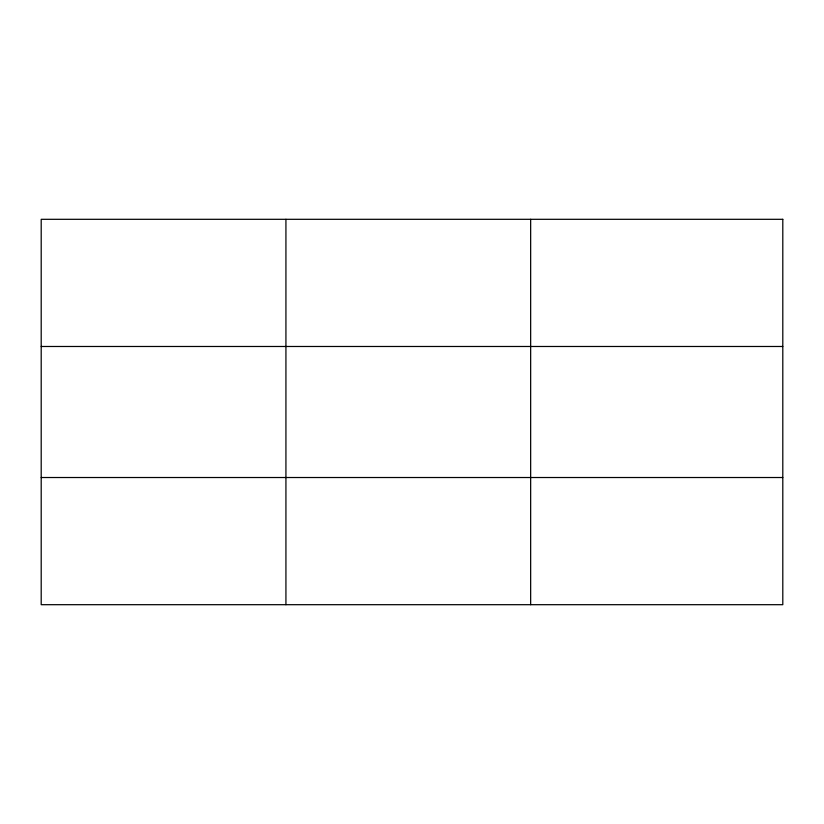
<?xml version="1.0" encoding="UTF-8"?>
<svg xmlns="http://www.w3.org/2000/svg" width="824" height="824" viewBox="0 0 824 824"><rect width="100%" height="100%" fill="white"/><g stroke="black" fill="none" stroke-linecap="round" stroke-linejoin="round"><path stroke-width="1.24" d="M285.928 604.692L285.928 219.308M530.656 604.692L530.656 219.308M41.2 346.482L782.8 346.482M41.2 477.518L782.8 477.518M782.8 219.308L782.8 604.692L41.2 604.692L41.2 219.308L782.8 219.308"/></g></svg>
